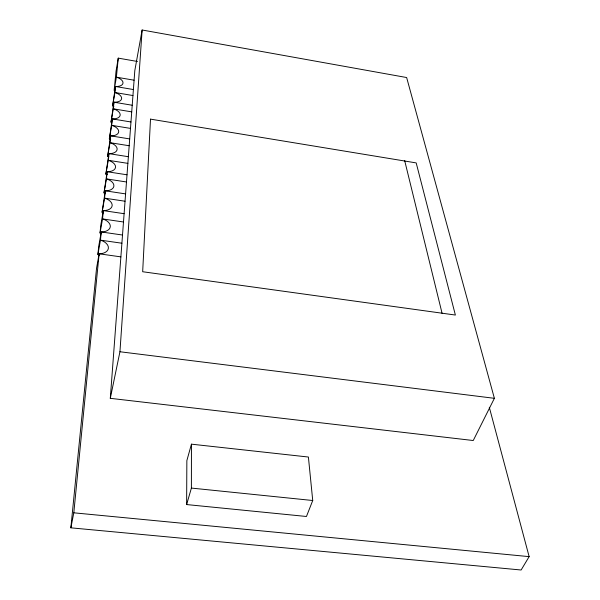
<?xml version="1.0" encoding="UTF-8"?>
<svg xmlns="http://www.w3.org/2000/svg" width="600" height="600" viewBox="0 0 600 600"><rect width="100%" height="100%" fill="white"/><g stroke="black" fill="none" stroke-linecap="round" stroke-linejoin="round"><path stroke-width="0.9" d="M186.63 504.562L191.392 488.077L191.445 444.165L308.4 457.035L312.728 500.505L306.45 516.487L186.63 504.562L186.855 460.627L191.445 444.165M110.295 398.325L119.94 351.75L142.132 30L406.643 77.535L494.385 398.317L473.243 440.52L110.295 398.325L134.82 70.508L142.132 30M489.308 407.295L529.14 556.635L521.123 570L70.86 527.827L73.808 512.812L99.12 253.808A11.205 7.027 9.6 0 0 108.39 248.19A11.205 7.027 9.6 0 0 100.455 240.157L101.257 231.96A10.95 6.712 9.8 0 0 110.302 226.657A10.95 6.712 9.8 0 0 102.532 218.917L103.343 210.615A10.71 6.413 10 0 0 112.163 205.597A10.71 6.413 10 0 0 104.565 198.15L105.278 190.822A10.478 6.135 10.2 0 0 113.895 186.075A10.478 6.135 10.2 0 0 106.448 178.898L107.145 171.727A10.26 5.88 10.4 0 0 115.567 167.227A10.26 5.88 10.4 0 0 108.262 160.297L108.915 153.645L111.06 153.555A10.05 5.64 10.5 0 0 117.142 148.733A10.05 5.64 10.5 0 0 109.988 142.68L110.655 135.855L112.755 135.788A9.848 5.407 10.7 0 0 118.703 131.19A9.848 5.407 10.7 0 0 111.683 125.34L112.305 118.92L114.368 118.868A9.652 5.19 10.8 0 0 120.18 114.488A9.652 5.19 10.8 0 0 113.295 108.817L113.94 102.203A9.457 4.98 11 0 0 121.65 98.558A9.457 4.98 11 0 0 114.892 92.505L115.477 86.498A9.277 4.792 11.1 0 0 123.023 83.04A9.277 4.792 11.1 0 0 116.385 77.175L118.252 58.133L137.498 61.485M70.86 527.827L96.547 268.23L99.12 253.808L120.877 256.868M99.427 255.03A11.092 7.065 9.4 0 0 97.905 254.505L98.715 246.27L101.257 231.96L122.512 235.028M103.545 212.767A10.605 6.45 9.8 0 0 102.083 212.265L105.278 190.822L125.587 193.897M105.427 193.373A10.38 6.18 10 0 0 104.002 192.885L107.145 171.727L127.02 174.795M107.25 174.637A10.17 5.917 10.2 0 0 105.855 174.165L108.915 153.645L128.37 156.712M108.983 156.885A9.96 5.678 10.4 0 0 107.61 156.42L110.655 135.855L129.697 138.922M110.677 139.403A9.758 5.452 10.5 0 0 109.335 138.953L112.305 118.92L130.965 121.972M113.903 106.29A9.375 5.025 10.8 0 0 112.613 105.855L115.477 86.498L133.395 89.535M118.252 58.133L116.04 71.183L114.142 90.39L116.385 77.175L134.093 80.198M112.613 105.855L114.892 92.505L132.945 95.543M109.335 138.953L111.683 125.34L130.485 128.4M107.61 156.42L109.988 142.68L129.188 145.748M105.855 174.165L108.262 160.297L127.875 163.365M104.002 192.885L106.448 178.898L126.48 181.972M102.083 212.265L104.565 198.15L125.04 201.225M97.905 254.505L100.455 240.157L121.898 243.218M73.808 512.812L529.14 556.635M191.392 488.077L312.728 500.505M119.94 351.75L494.385 398.317M123.488 221.993L102.532 218.917L100.012 233.153L100.845 224.798L103.343 210.615L124.11 213.683M132.218 105.248L113.94 102.203L110.985 122.302L113.295 108.817L131.722 111.87M404.662 160.56L442.103 313.41M150.502 119.13L142.672 271.733L455.377 315.045L416.19 162.907L150.502 119.13"/></g></svg>
